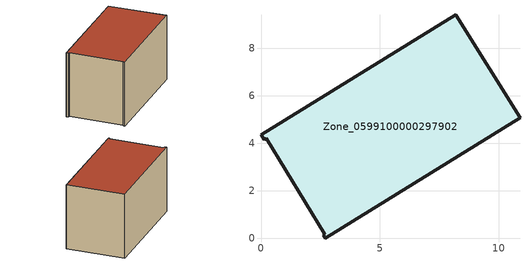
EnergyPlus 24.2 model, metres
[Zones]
Zone_0599100000297902
 floor ground (C_G): 2.69,0.18 0.23,4.21 0.13,4.15 0,4.36 8.19,9.42 10.9,5.07 2.7,0 2.62,0.13 z0
 wall outside (C_F): 10.9,5.07 8.19,9.42 0,4.36 0.13,4.15 0.23,4.21 2.69,0.18 2.62,0.13 2.7,0 10.9,5.07 z0:5.76
 roof outside (C_R): 0,4.36 0.13,4.15 0.23,4.21 2.69,0.18 2.62,0.13 2.7,0 10.9,5.07 8.19,9.42 z5.76
[BUILDING]
Pand.0599100000297902: North Axis=0; Terrain=City; Loads Convergence Tolerance Value=0.04; Temperature Convergence Tolerance Value=0.4; Solar Distribution=FullExterior; Maximum Number of Warmup Days=25; Minimum Number of Warmup Days=1
[Site:Location]
Rotterdam.The.Hague.AP_ZH_NLD Design_Conditions: Latitude=51.96; Longitude=4.45; Time Zone=1; Elevation=-4.5
[SITE:GROUNDTEMPERATURE:BUILDINGSURFACE]
18, 18, 18, 18, 18, 18, 18, 18, 18, 18, 18, 18
[MATERIAL] Thermal Absorptance=0.9; Solar Absorptance=0.7; Visible Absorptance=0.7
Name | Roughness | Thickness | Conductivity | Density | Specific Heat
G.TI.1992-2005 | MediumSmooth | 0.15 | 0.06 | 540 | 1210
F.TI.1992-2005 | Rough | 0.3 | 0.12 | 1920 | 840
R.TI.1992-2005 | MediumRough | 0.2 | 0.08 | 1500 | 1000
[CONSTRUCTION]
C_G: G.TI.1992-2005
C_F: F.TI.1992-2005
C_R: R.TI.1992-2005
[ZONE]
Zone_0599100000297902: Type=1; Multiplier=1; Ceiling Height=Autocalculate; Volume=Autocalculate; Floor Area=autocalculate; Part of Total Floor Area=Yes
[ZONEINFILTRATION:DESIGNFLOWRATE]
Infil_Zone_0599100000297902: Zone or ZoneList or Space or SpaceList=Zone_0599100000297902; Schedule=AlwaysOn; Design Flow Rate Calculation Method=Flow/Area; Flow Rate per Floor Area=0.0015; Constant Term Coefficient=1; Temperature Term Coefficient=0; Velocity Term Coefficient=0; Velocity Squared Term Coefficient=0
[HVACTEMPLATE:ZONE:IDEALLOADSAIRSYSTEM]
Zone_0599100000297902: Maximum Heating Supply Air Temperature=50; Minimum Cooling Supply Air Temperature=13; Maximum Heating Supply Air Humidity Ratio=0.0156; Minimum Cooling Supply Air Humidity Ratio=0.0077; Heating Limit=NoLimit; Cooling Limit=NoLimit; Dehumidification Control Type=ConstantSensibleHeatRatio; Cooling Sensible Heat Ratio=0.7; Dehumidification Setpoint=60; Humidification Control Type=None; Humidification Setpoint=30; Outdoor Air Method=None; Outdoor Air Flow Rate per Person=0.00944; Outdoor Air Flow Rate per Zone Floor Area=0; Outdoor Air Flow Rate per Zone=0; Demand Controlled Ventilation Type=None; Outdoor Air Economizer Type=NoEconomizer; Heat Recovery Type=None; Sensible Heat Recovery Effectiveness=0.7; Latent Heat Recovery Effectiveness=0.65
[ZONECONTROL:THERMOSTAT]
ThermostatControl_Zone_0599100000297902: Zone or ZoneList=Zone_0599100000297902; Control Type Schedule=DualSetpointControlType; Control 1=Thermostat_Zone_0599100000297902; Temperature Difference Between Cutout And Setpoint=0
[THERMOSTATSETPOINT:DUALSETPOINT]
Thermostat_Zone_0599100000297902: Heating Setpoint Temperature Schedule=HeatingSetpoint_Zone_0599100000297902; Cooling Setpoint Temperature Schedule=CoolingSetpoint_Zone_0599100000297902
[SCHEDULE:COMPACT]
HeatingSetpoint_Zone_0599100000297902: Through: 12/31, For: AllDays, Until: 24:00, 21
CoolingSetpoint_Zone_0599100000297902: Through: 12/31, For: AllDays, Until: 24:00, 24
DualSetpointControlType: Through: 12/31, For: AllDays, Until: 24:00, 4
AlwaysOn: Through: 12/31, For: AllDays, Until: 24:00, 1
